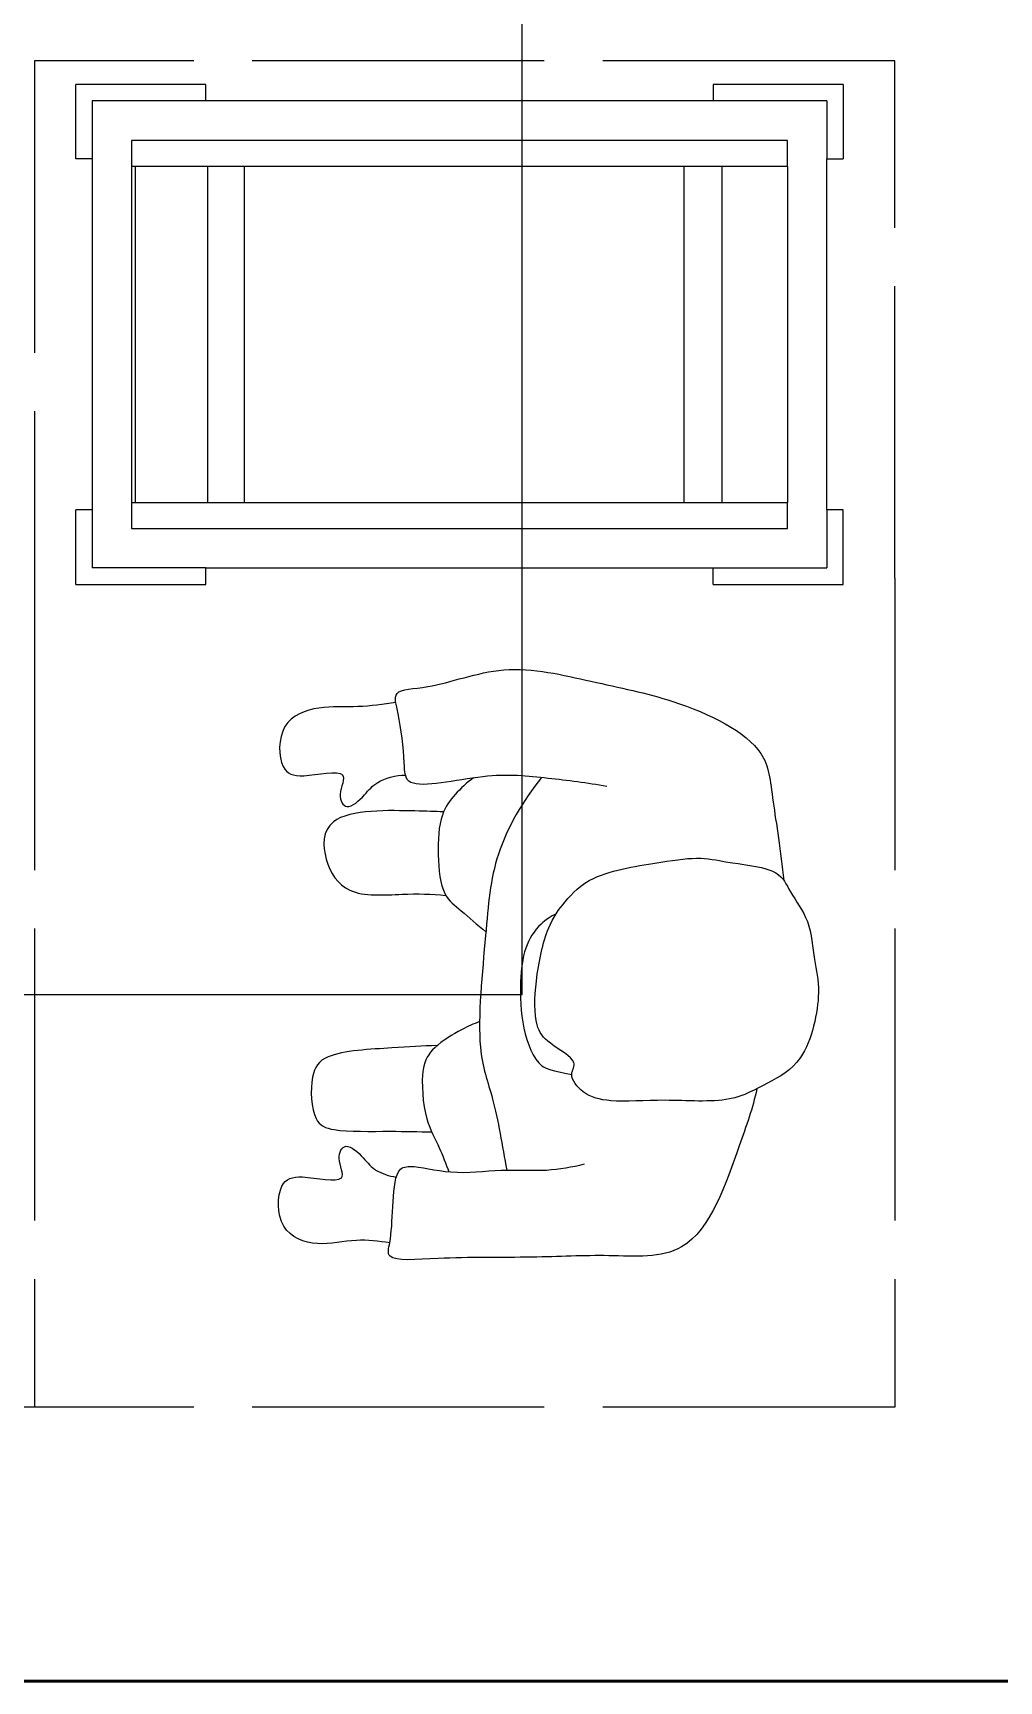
# Model space of a CAD drawing. Header units: millimetres. Extents: x 44692 to 333458, y -26854 to 14445.
# Drawn here: x 319238 to 320078, y -13671 to -12238 of the extents above; entities that cross this region are included whole.
import ezdxf

# ---------------------------------------------------------------- set-up
doc = ezdxf.new("R2010")
doc.units = ezdxf.units.MM
doc.header["$LTSCALE"] = 100
doc.linetypes.add('DASHEDX2', pattern=[3.048, 2.54, -0.508])
for name, color, linetype in [('Area circulacion', 50, 'DASHEDX2'), ('Area proceso', 90, 'DASHEDX2'), ('Flujo linea B', 160, 'Continuous'), ('Personal', 171, 'Continuous'), ('Transporte semielaborado', 30, 'Continuous')]:
    doc.layers.add(name, color=color, linetype=linetype)
doc.layers.add('Paredes', color=7, linetype='Continuous', lineweight=50)

# ---------------------------------------------------------------- blocks, each defined once
blk = doc.blocks.new('Bakery Trolley pl')
at = {"layer": 'Transporte semielaborado'}
for p, q in [((0.1804, 0.6253), (0.2371, 0.6253)), ((0.1804, 0.6253), (0.1804, 0.526)), ((0.2371, 0.6127), (0.2371, 0.6253)), ((0.5048, 0.6127), (0.5048, 0.6253)), ((0.5048, 0.6253), (0.5615, 0.6253)), ((0.5615, 0.526), (0.5615, 0.6253)), ((0.2371, 0.6127), (0.1929, 0.6127)), ((0.1929, 0.526), (0.1929, 0.6127)), ((0.5048, 0.6127), (0.2371, 0.6127)), ((0.5489, 0.6127), (0.5048, 0.6127)), ((0.5489, 0.526), (0.5489, 0.6127)), ((0.2229, 0.5827), (0.2229, 0.0827)), ((0.2429, 0.5827), (0.2229, 0.5827)), ((0.2429, 0.5827), (0.2429, 0.5798)), ((0.4989, 0.5827), (0.2429, 0.5827)), ((0.2429, 0.5798), (0.4989, 0.5798)), ((0.2429, 0.5798), (0.2429, 0.5245)), ((0.5189, 0.5827), (0.4989, 0.5827)), ((0.4989, 0.5798), (0.4989, 0.5827)), ((0.4989, 0.5245), (0.4989, 0.5798)), ((0.5189, 0.0827), (0.5189, 0.5827)), ((0.1804, 0.526), (0.1929, 0.526)), ((0.1929, 0.526), (0.1929, 0.1394)), ((0.2429, 0.5245), (0.4989, 0.5245)), ((0.2429, 0.5245), (0.2429, 0.4967)), ((0.4989, 0.4967), (0.4989, 0.5245)), ((0.5489, 0.526), (0.5615, 0.526)), ((0.5489, 0.1394), (0.5489, 0.526)), ((0.2429, 0.4967), (0.4989, 0.4967)), ((0.2429, 0.4967), (0.2429, 0.1615)), ((0.4989, 0.1615), (0.4989, 0.4967)), ((0.2429, 0.1615), (0.4989, 0.1615)), ((0.2429, 0.1615), (0.2429, 0.1325)), ((0.4989, 0.1325), (0.4989, 0.1615)), ((0.1804, 0.1394), (0.1929, 0.1394)), ((0.1804, 0.1394), (0.1804, 0.0402)), ((0.1929, 0.1394), (0.1929, 0.0527)), ((0.5615, 0.1394), (0.5489, 0.1394)), ((0.5489, 0.0527), (0.5489, 0.1394)), ((0.5615, 0.0402), (0.5615, 0.1394)), ((0.2429, 0.1325), (0.4989, 0.1325)), ((0.2429, 0.1325), (0.2429, 0.0827)), ((0.4989, 0.0827), (0.4989, 0.1325)), ((0.2229, 0.0827), (0.2429, 0.0827)), ((0.4989, 0.0827), (0.2429, 0.0827)), ((0.4989, 0.0827), (0.5189, 0.0827)), ((0.2371, 0.0527), (0.1929, 0.0527)), ((0.2371, 0.0402), (0.2371, 0.0527)), ((0.2371, 0.0527), (0.5048, 0.0527)), ((0.5048, 0.0527), (0.5048, 0.0402)), ((0.5489, 0.0527), (0.5048, 0.0527)), ((0.1804, 0.0402), (0.2371, 0.0402)), ((0.5615, 0.0402), (0.5048, 0.0402))]:
    blk.add_line(p, q, dxfattribs=at)
blk = doc.blocks.new('pa17-16')
for points, knots in [([(5.62, 2.5537), (5.6188, 2.5427), (5.6154, 2.5253), (5.6223, 2.4901), (5.6346, 2.4293), (5.661, 2.4064), (5.685, 2.3908), (5.7322, 2.3832), (5.7723, 2.3842), (5.7881, 2.3969), (5.8018, 2.4268), (5.8146, 2.4162), (5.8324, 2.4305), (5.8382, 2.4568), (5.8318, 2.5038), (5.8344, 2.5615), (5.8137, 2.5937), (5.7944, 2.6284), (5.7307, 2.6388), (5.7037, 2.6296), (5.6679, 2.626), (5.6442, 2.6055), (5.6228, 2.5961), (5.6214, 2.5667), (5.62, 2.5537)], [0, 0, 0, 0, 0.297584, 0.631064, 1.068635, 1.39533, 1.69617, 2.097861, 2.458938, 2.716293, 3.010442, 3.199165, 3.447293, 3.731671, 4.119196, 4.541864, 4.881702, 5.22714, 5.673063, 5.989311, 6.327668, 6.644571, 6.906626, 7.259736, 7.259736, 7.259736, 7.259736]), ([(5.5575, 2.4391), (5.5549, 2.4218), (5.5525, 2.3852), (5.5491, 2.3329), (5.5712, 2.2599), (5.5431, 2.2589), (5.5029, 2.2526), (5.4793, 2.2435), (5.4785, 2.2813), (5.4499, 2.3438), (5.4658, 2.4235), (5.4776, 2.5033), (5.5116, 2.5798), (5.5552, 2.585), (5.608, 2.5962), (5.6336, 2.6001)], [0, 0, 0, 0, 0.404899, 0.829805, 1.276298, 1.516647, 1.885942, 2.122553, 2.418487, 2.881882, 3.382407, 3.897515, 4.613825, 5.020942, 5.393355, 5.393355, 5.393355, 5.393355]), ([(5.8196, 2.5846), (5.837, 2.5819), (5.8817, 2.5675), (5.9755, 2.5418), (5.972, 2.4609), (5.9791, 2.3926), (5.9812, 2.315), (5.9891, 2.2612), (5.9692, 2.2664), (5.9401, 2.2663), (5.9063, 2.2668), (5.9005, 2.2811), (5.909, 2.3184), (5.9007, 2.3606), (5.9019, 2.4011), (5.8964, 2.4238), (5.8933, 2.4348)], [6.682038, 6.682038, 6.682038, 6.682038, 7.076266, 7.806153, 8.304227, 8.77662, 9.284333, 9.649979, 9.844608, 10.160206, 10.472731, 10.661147, 10.998544, 11.371438, 11.724832, 12.051545, 12.051545, 12.051545, 12.051545]), ([(5.6724, 2.3994), (5.675, 2.3947), (5.6837, 2.383), (5.7041, 2.3718), (5.7348, 2.3697), (5.774, 2.3728), (5.8085, 2.3874), (5.8116, 2.4015), (5.8144, 2.4199)], [0.121052, 0.121052, 0.121052, 0.121052, 0.297289, 0.584433, 0.895396, 1.26174, 1.600834, 1.760925, 1.760925, 1.760925, 1.760925]), ([(5.5522, 2.3809), (5.573, 2.3653), (5.6222, 2.3398), (5.6924, 2.3383), (5.7952, 2.3323), (5.8376, 2.352), (5.881, 2.3613), (5.9019, 2.366)], [0, 0, 0, 0, 0.49262, 0.970296, 1.525877, 1.91054, 2.357805, 2.357805, 2.357805, 2.357805]), ([(5.5552, 2.3206), (5.5597, 2.3147), (5.5706, 2.3043), (5.5892, 2.2916), (5.6248, 2.2913), (5.6613, 2.2967), (5.6731, 2.3154), (5.6858, 2.3299), (5.6912, 2.3378)], [0, 0, 0, 0, 0.262594, 0.520609, 0.853848, 1.185107, 1.43842, 1.738028, 1.738028, 1.738028, 1.738028]), ([(5.7713, 2.3359), (5.7736, 2.3305), (5.7786, 2.3203), (5.7954, 2.2951), (5.8154, 2.2848), (5.8612, 2.2906), (5.8838, 2.3057), (5.8988, 2.3117), (5.9058, 2.3148)], [0, 0, 0, 0, 0.233477, 0.532145, 0.79329, 1.163492, 1.458071, 1.725911, 1.725911, 1.725911, 1.725911]), ([(5.5867, 2.2952), (5.5866, 2.2877), (5.5872, 2.2667), (5.5883, 2.1873), (5.6353, 2.19), (5.6673, 2.2128), (5.6606, 2.2618), (5.6599, 2.2881), (5.6606, 2.3008)], [0.078483, 0.078483, 0.078483, 0.078483, 0.321516, 0.797556, 1.122606, 1.448668, 1.830958, 2.166281, 2.166281, 2.166281, 2.166281]), ([(5.7943, 2.2992), (5.7951, 2.2858), (5.7984, 2.2614), (5.8038, 2.2002), (5.8255, 2.1869), (5.8672, 2.191), (5.8755, 2.2117), (5.8718, 2.2605), (5.8715, 2.286), (5.871, 2.2978)], [0, 0, 0, 0, 0.353805, 0.775896, 1.041599, 1.377968, 1.615337, 2.001902, 2.313716, 2.313716, 2.313716, 2.313716]), ([(5.4915, 2.2484), (5.4936, 2.2374), (5.4981, 2.215), (5.4968, 2.1806), (5.512, 2.1445), (5.5569, 2.147), (5.5634, 2.1681), (5.5498, 2.2128), (5.5753, 2.1995), (5.5912, 2.209), (5.5741, 2.2257), (5.5617, 2.2339), (5.5559, 2.2515), (5.5556, 2.26)], [0, 0, 0, 0, 0.324329, 0.654038, 0.980089, 1.31306, 1.562526, 1.890179, 2.123217, 2.319335, 2.559559, 2.78492, 3.066636, 3.066636, 3.066636, 3.066636]), ([(5.9713, 2.2652), (5.9703, 2.2553), (5.9686, 2.234), (5.9786, 2.2017), (5.9668, 2.1644), (5.9218, 2.1628), (5.9134, 2.1832), (5.9229, 2.229), (5.8988, 2.2135), (5.882, 2.2215), (5.8976, 2.2397), (5.908, 2.248), (5.912, 2.2618), (5.9127, 2.2683)], [0.038839, 0.038839, 0.038839, 0.038839, 0.324329, 0.654038, 0.980089, 1.31306, 1.562526, 1.890179, 2.123217, 2.319335, 2.559559, 2.78492, 2.989829, 2.989829, 2.989829, 2.989829])]:
    blk.add_open_spline(points, degree=3, knots=knots)

msp = doc.modelspace()

# ---------------------------------------------------------------- linework, layer by layer
at = {"layer": 'Area circulacion'}
msp.add_line((319234.662, -9216.242), (319238.722, -12261.888), dxfattribs=at)
at = {"layer": 'Area proceso', "color": 3}
for p, q in [((319987.079, -12261.888), (319238.722, -12261.888)), ((319238.722, -12261.888), (319238.722, -12711.888)), ((319987.079, -12711.888), (319987.079, -12261.888)), ((319987.079, -12711.888), (319987.079, -13432.888)), ((319987.079, -13432.888), (319185.65, -13432.888))]:
    msp.add_line(p, q, dxfattribs=at)
at = {"layer": 'Area proceso'}
msp.add_line((319238.722, -12711.888), (319238.722, -13432.888), dxfattribs=at)
at = {"layer": 'Flujo linea B'}
for p, q in [((319662.837, -11268.425), (319662.837, -13074.175)), ((319662.837, -13074.175), (317102.852, -13074.175))]:
    msp.add_line(p, q, dxfattribs=at)
at = {"layer": 'Paredes'}
msp.add_line((313756.187, -13671.147), (320134.662, -13671.147), dxfattribs=at)

# ---------------------------------------------------------------- block references
at = {"layer": 'Personal', "xscale": 979.1504951166479, "yscale": 979.1504951166479, "zscale": 979.1504951166479, "rotation": 267.3569437258108}
msp.add_blockref('pa17-16', (317601.858, -7347.142), dxfattribs=at)
at = {"layer": 'Transporte semielaborado', "xscale": 1141.039974711085, "yscale": 1141.039974711085, "zscale": 1141.039974711085, "rotation": 89.99999999999993}
msp.add_blockref('Bakery Trolley pl', (319988.171, -12923.049), dxfattribs=at)

doc.saveas('drawing.dxf')
